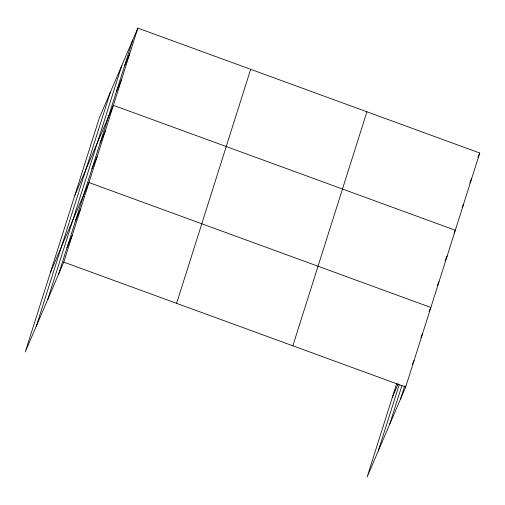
<?xml version="1.0" encoding="UTF-8"?>
<svg xmlns="http://www.w3.org/2000/svg" width="505" height="505" viewBox="0 0 505 505"><rect width="100%" height="100%" fill="white"/><g stroke="black" fill="none" stroke-linecap="round" stroke-linejoin="round"><path stroke-width="0.76" d="M36.272 326.274L110.349 92.251M47.621 299.781L121.705 65.764M58.643 274.07L132.72 40.053M137.846 28.091L99.327 117.962L25.25 351.985L63.769 262.114L137.846 28.091L479.75 153.015L405.673 387.038L367.154 476.909L396.76 383.364M176.599 303.335L250.676 69.318M292.843 345.811L366.92 111.794M378.169 451.199L399.158 384.892M389.525 424.705L401.885 385.662M400.547 399L404.745 385.738M124.571 65.795L129.697 53.833M116.421 91.538L121.553 79.575M74.885 195.189L113.404 105.318L455.302 230.242L454.096 233.057M100.129 143.022L105.255 131.06M91.979 168.765L97.105 156.803M50.437 272.416L88.956 182.545L430.86 307.469L429.048 311.692M75.434 221.026L80.56 209.07M67.039 247.551L72.164 235.589M477.938 157.238L479.75 153.015M469.789 182.98L471.601 178.757M462.245 207.315L463.451 204.5M445.044 260.908L447.152 255.984M437.5 285.243L439.009 281.727M392.341 397.34L398.155 383.775M420.955 337.51L422.464 333.994M412.257 364.736L414.068 360.513M63.769 262.114L405.673 387.038"/></g></svg>
